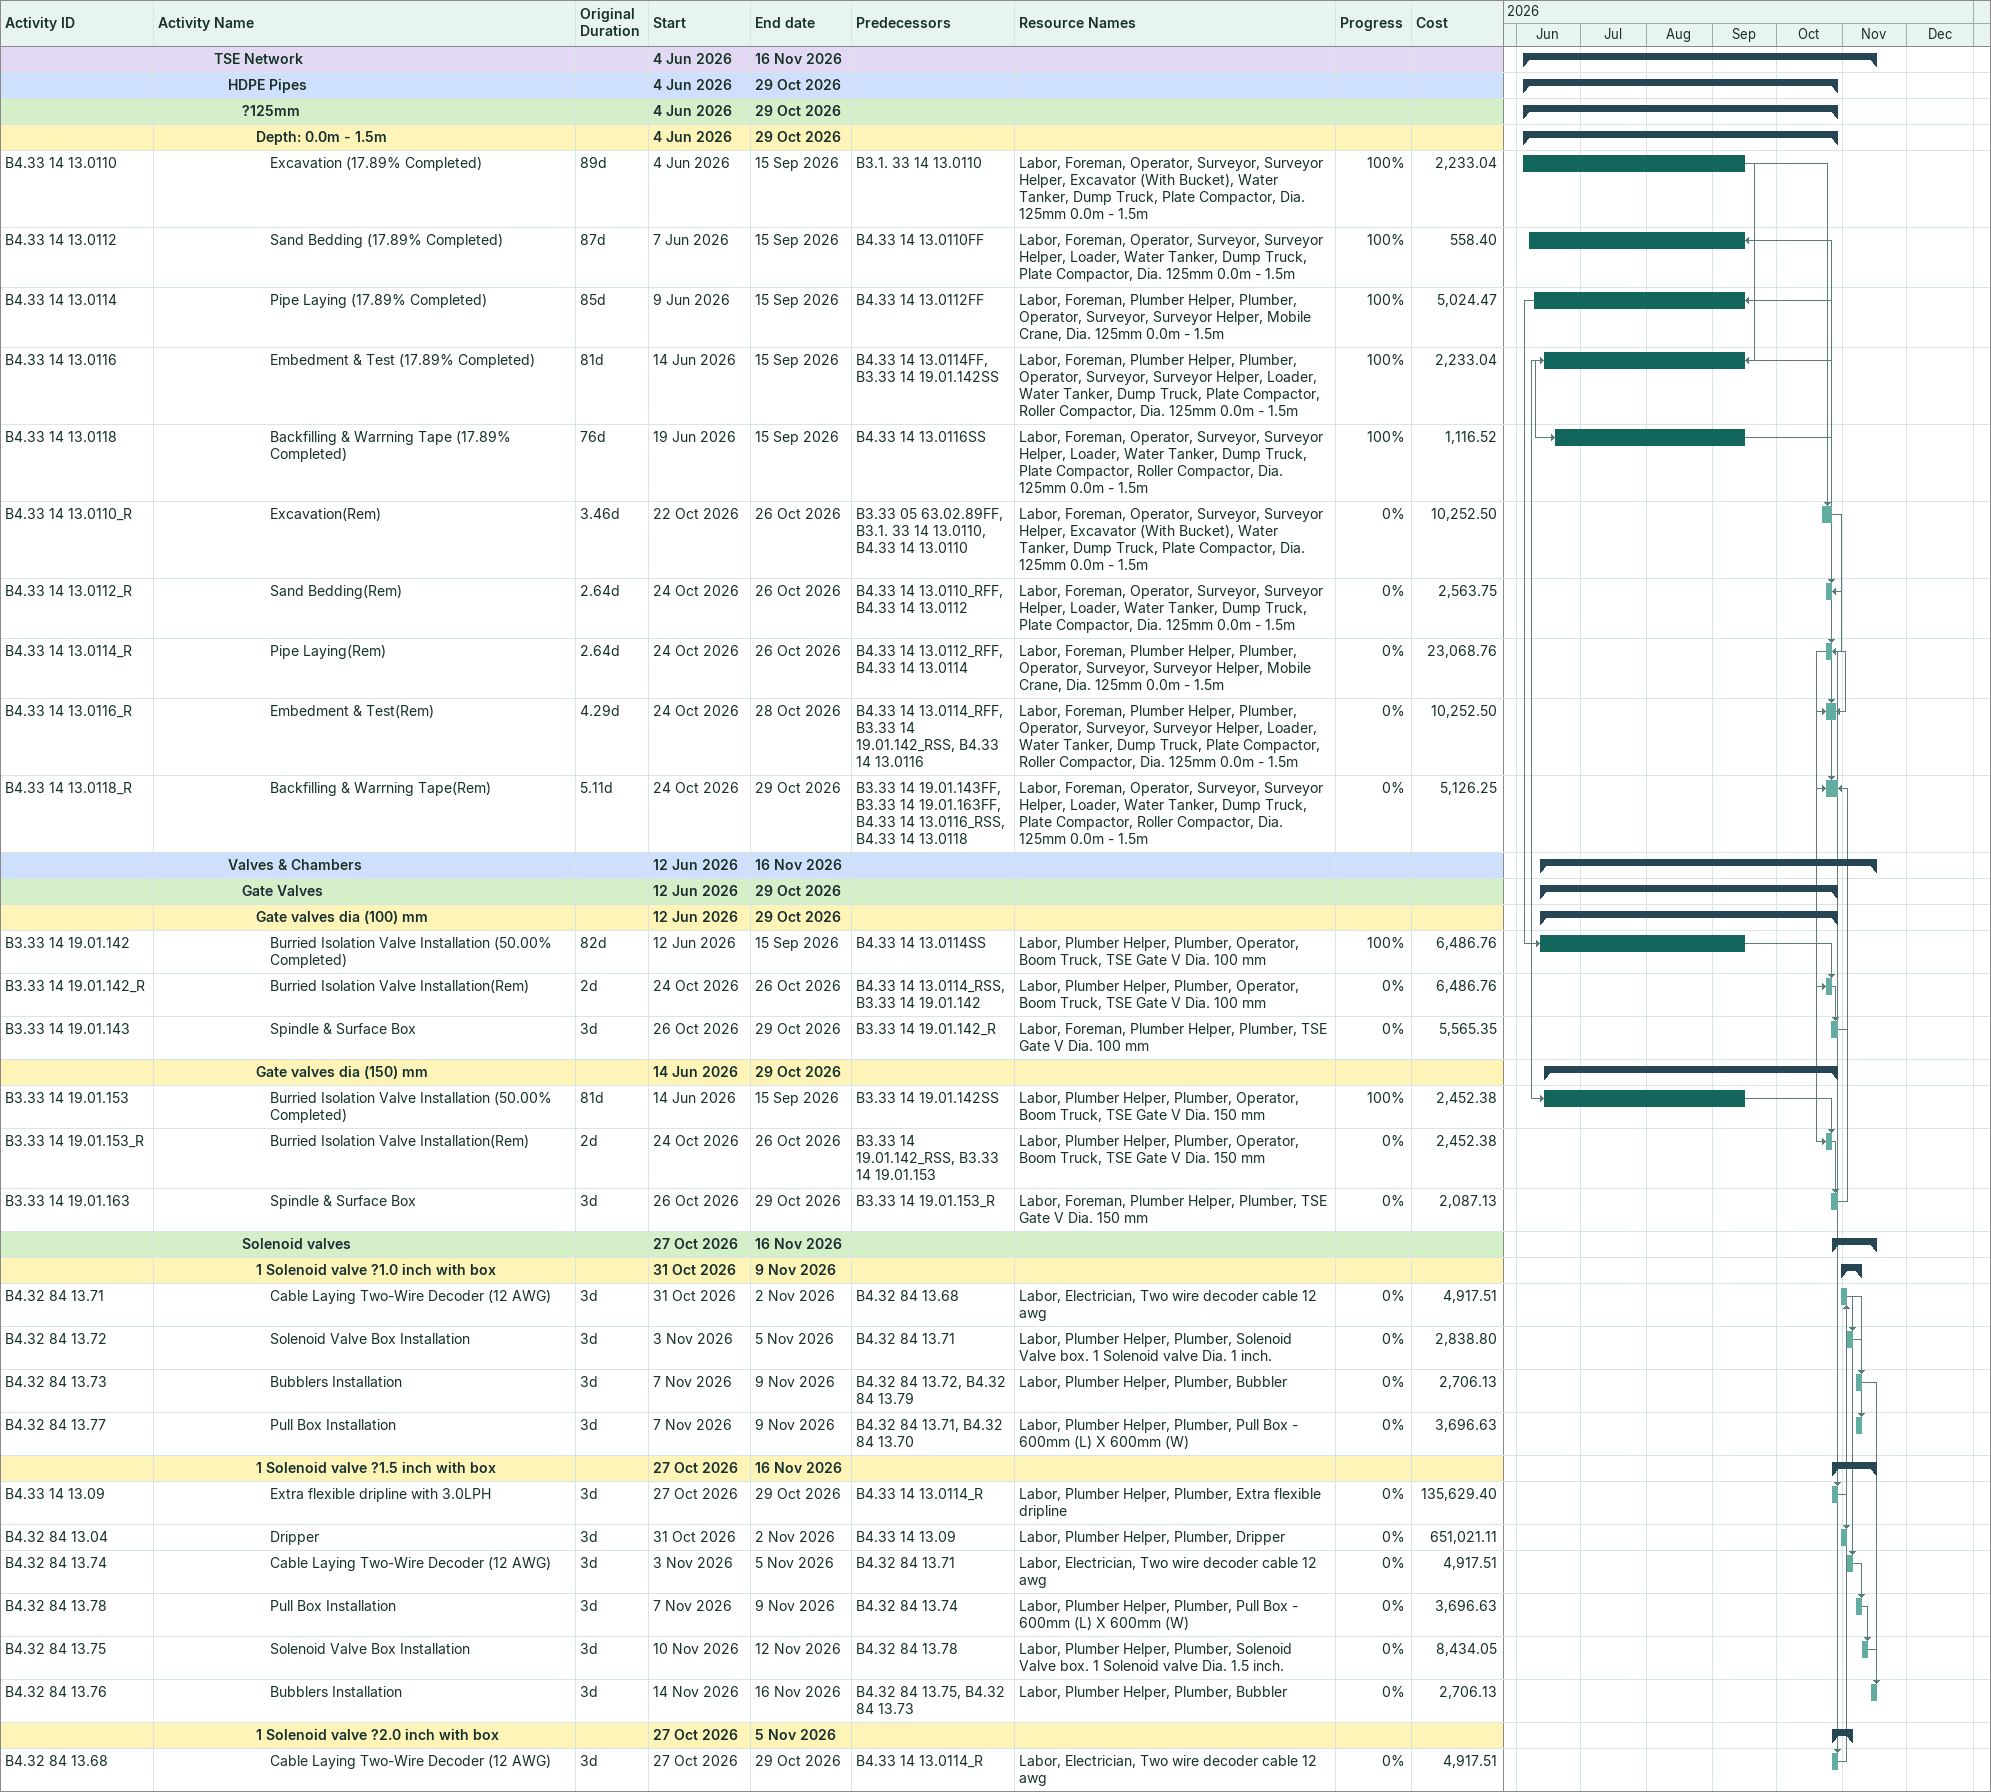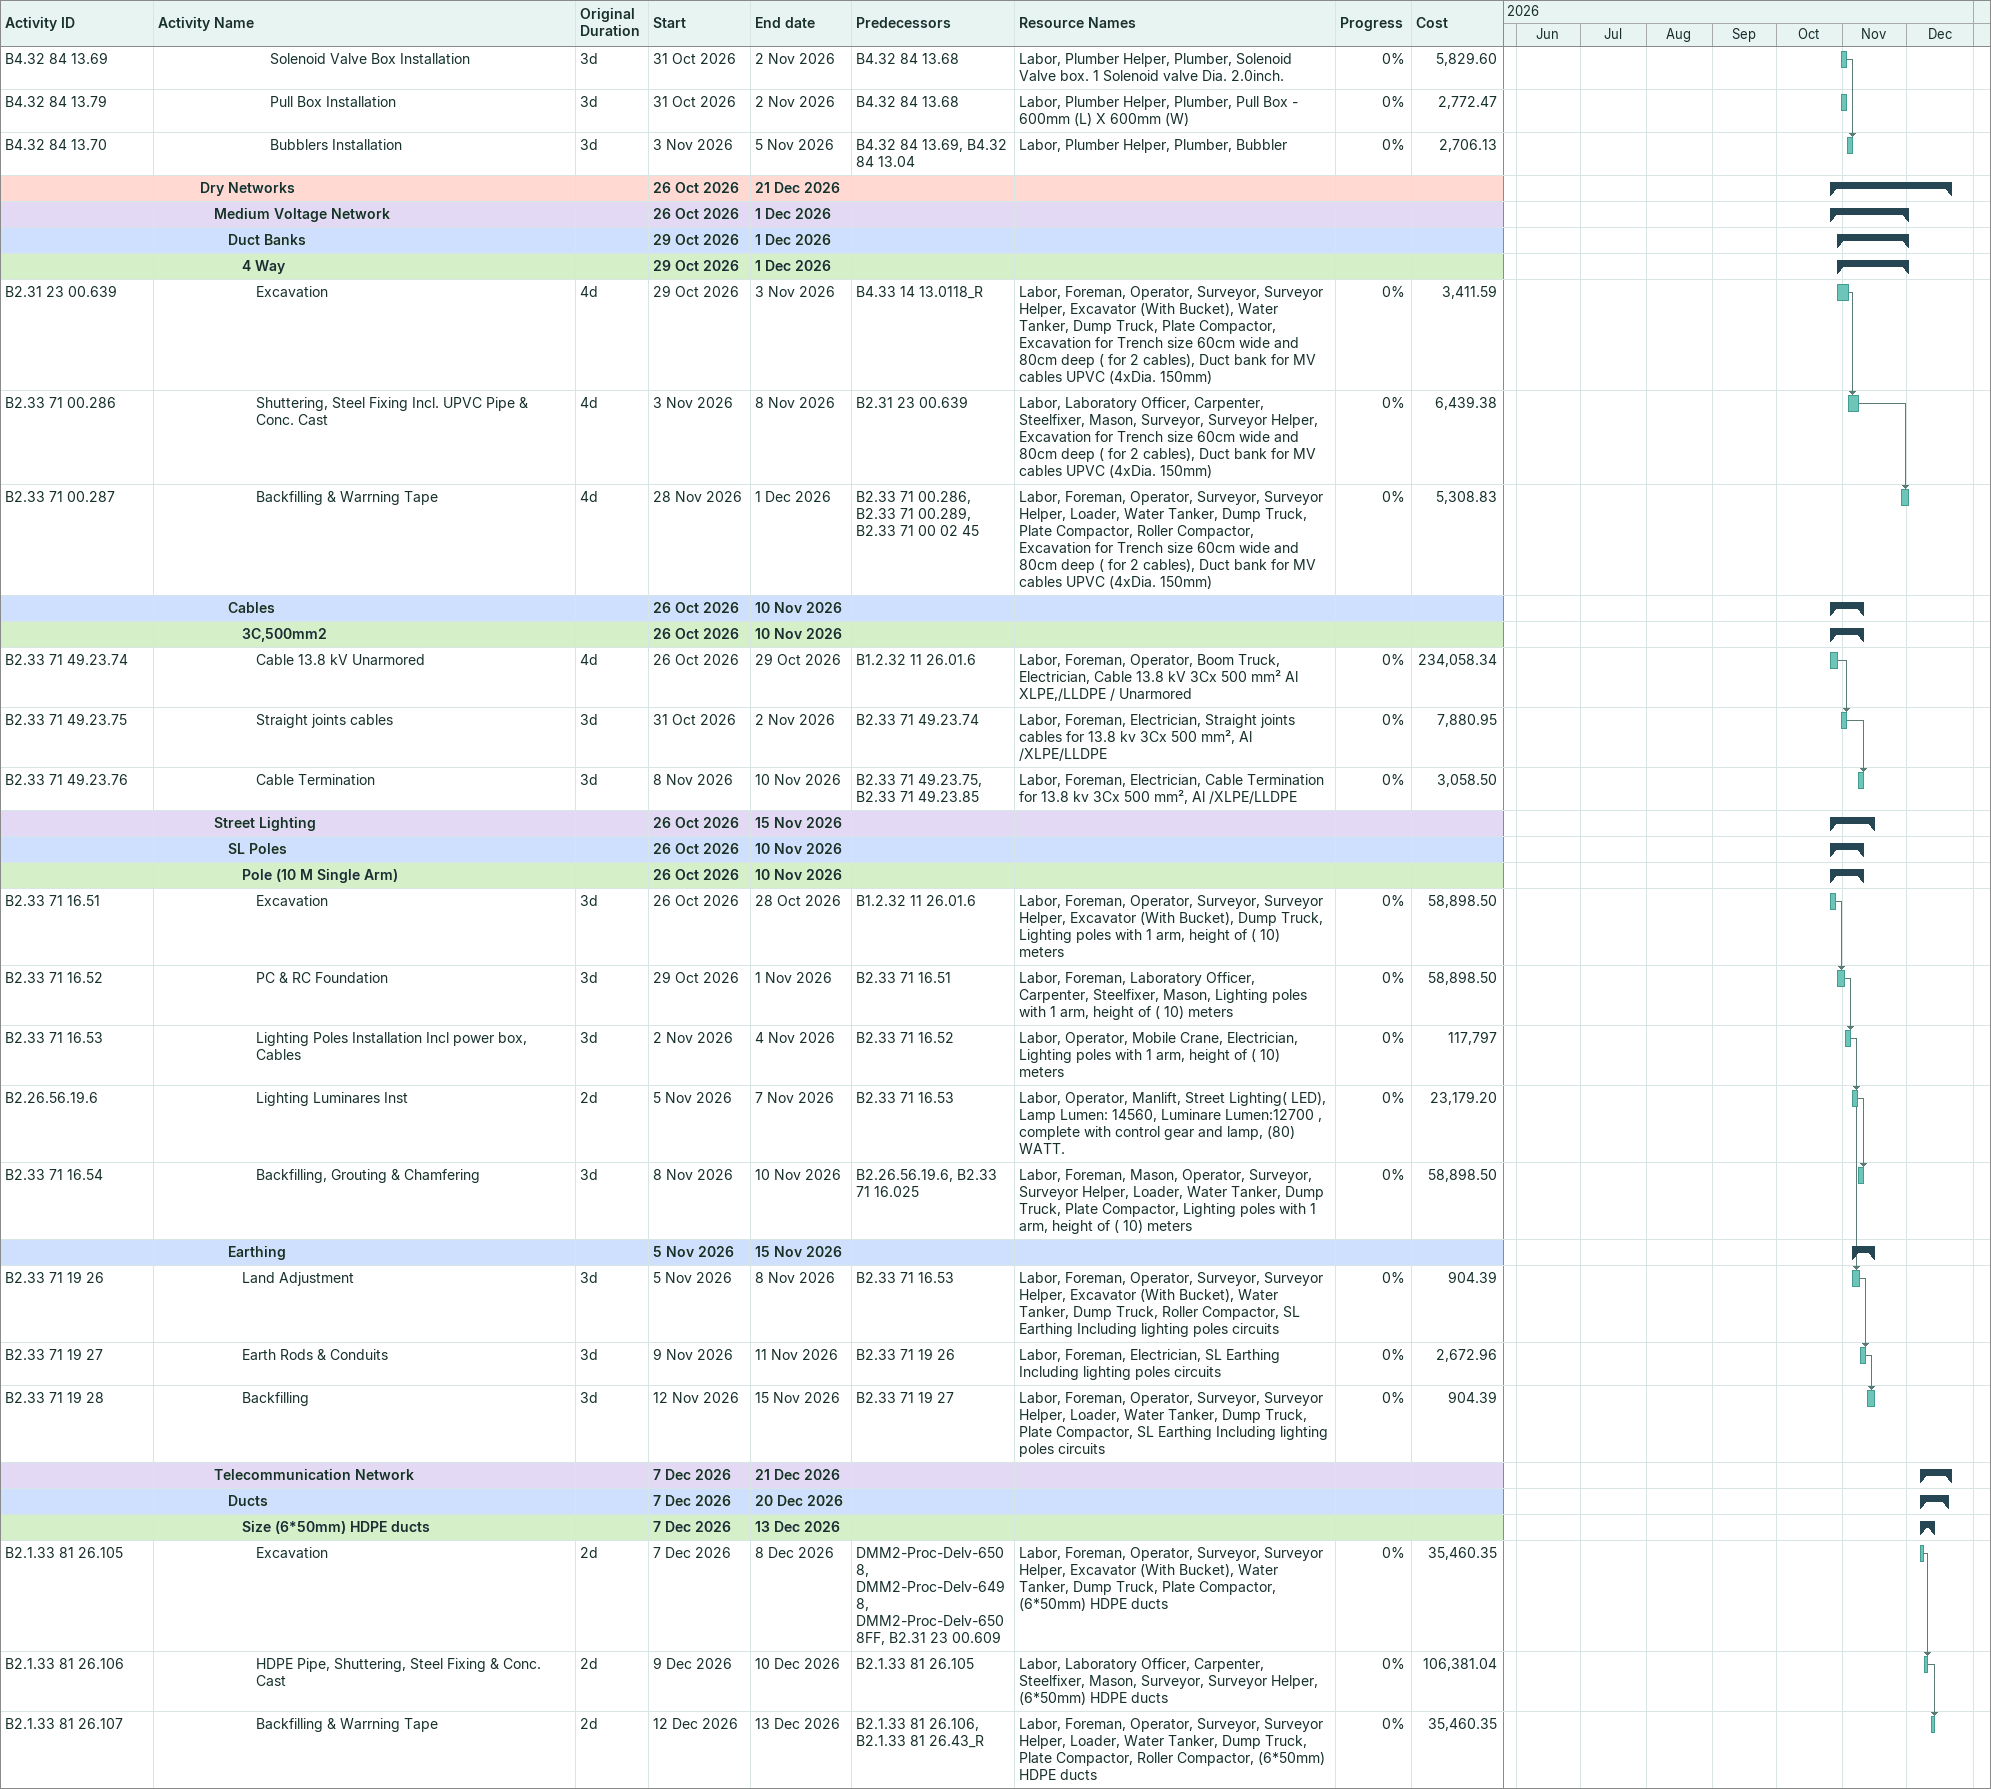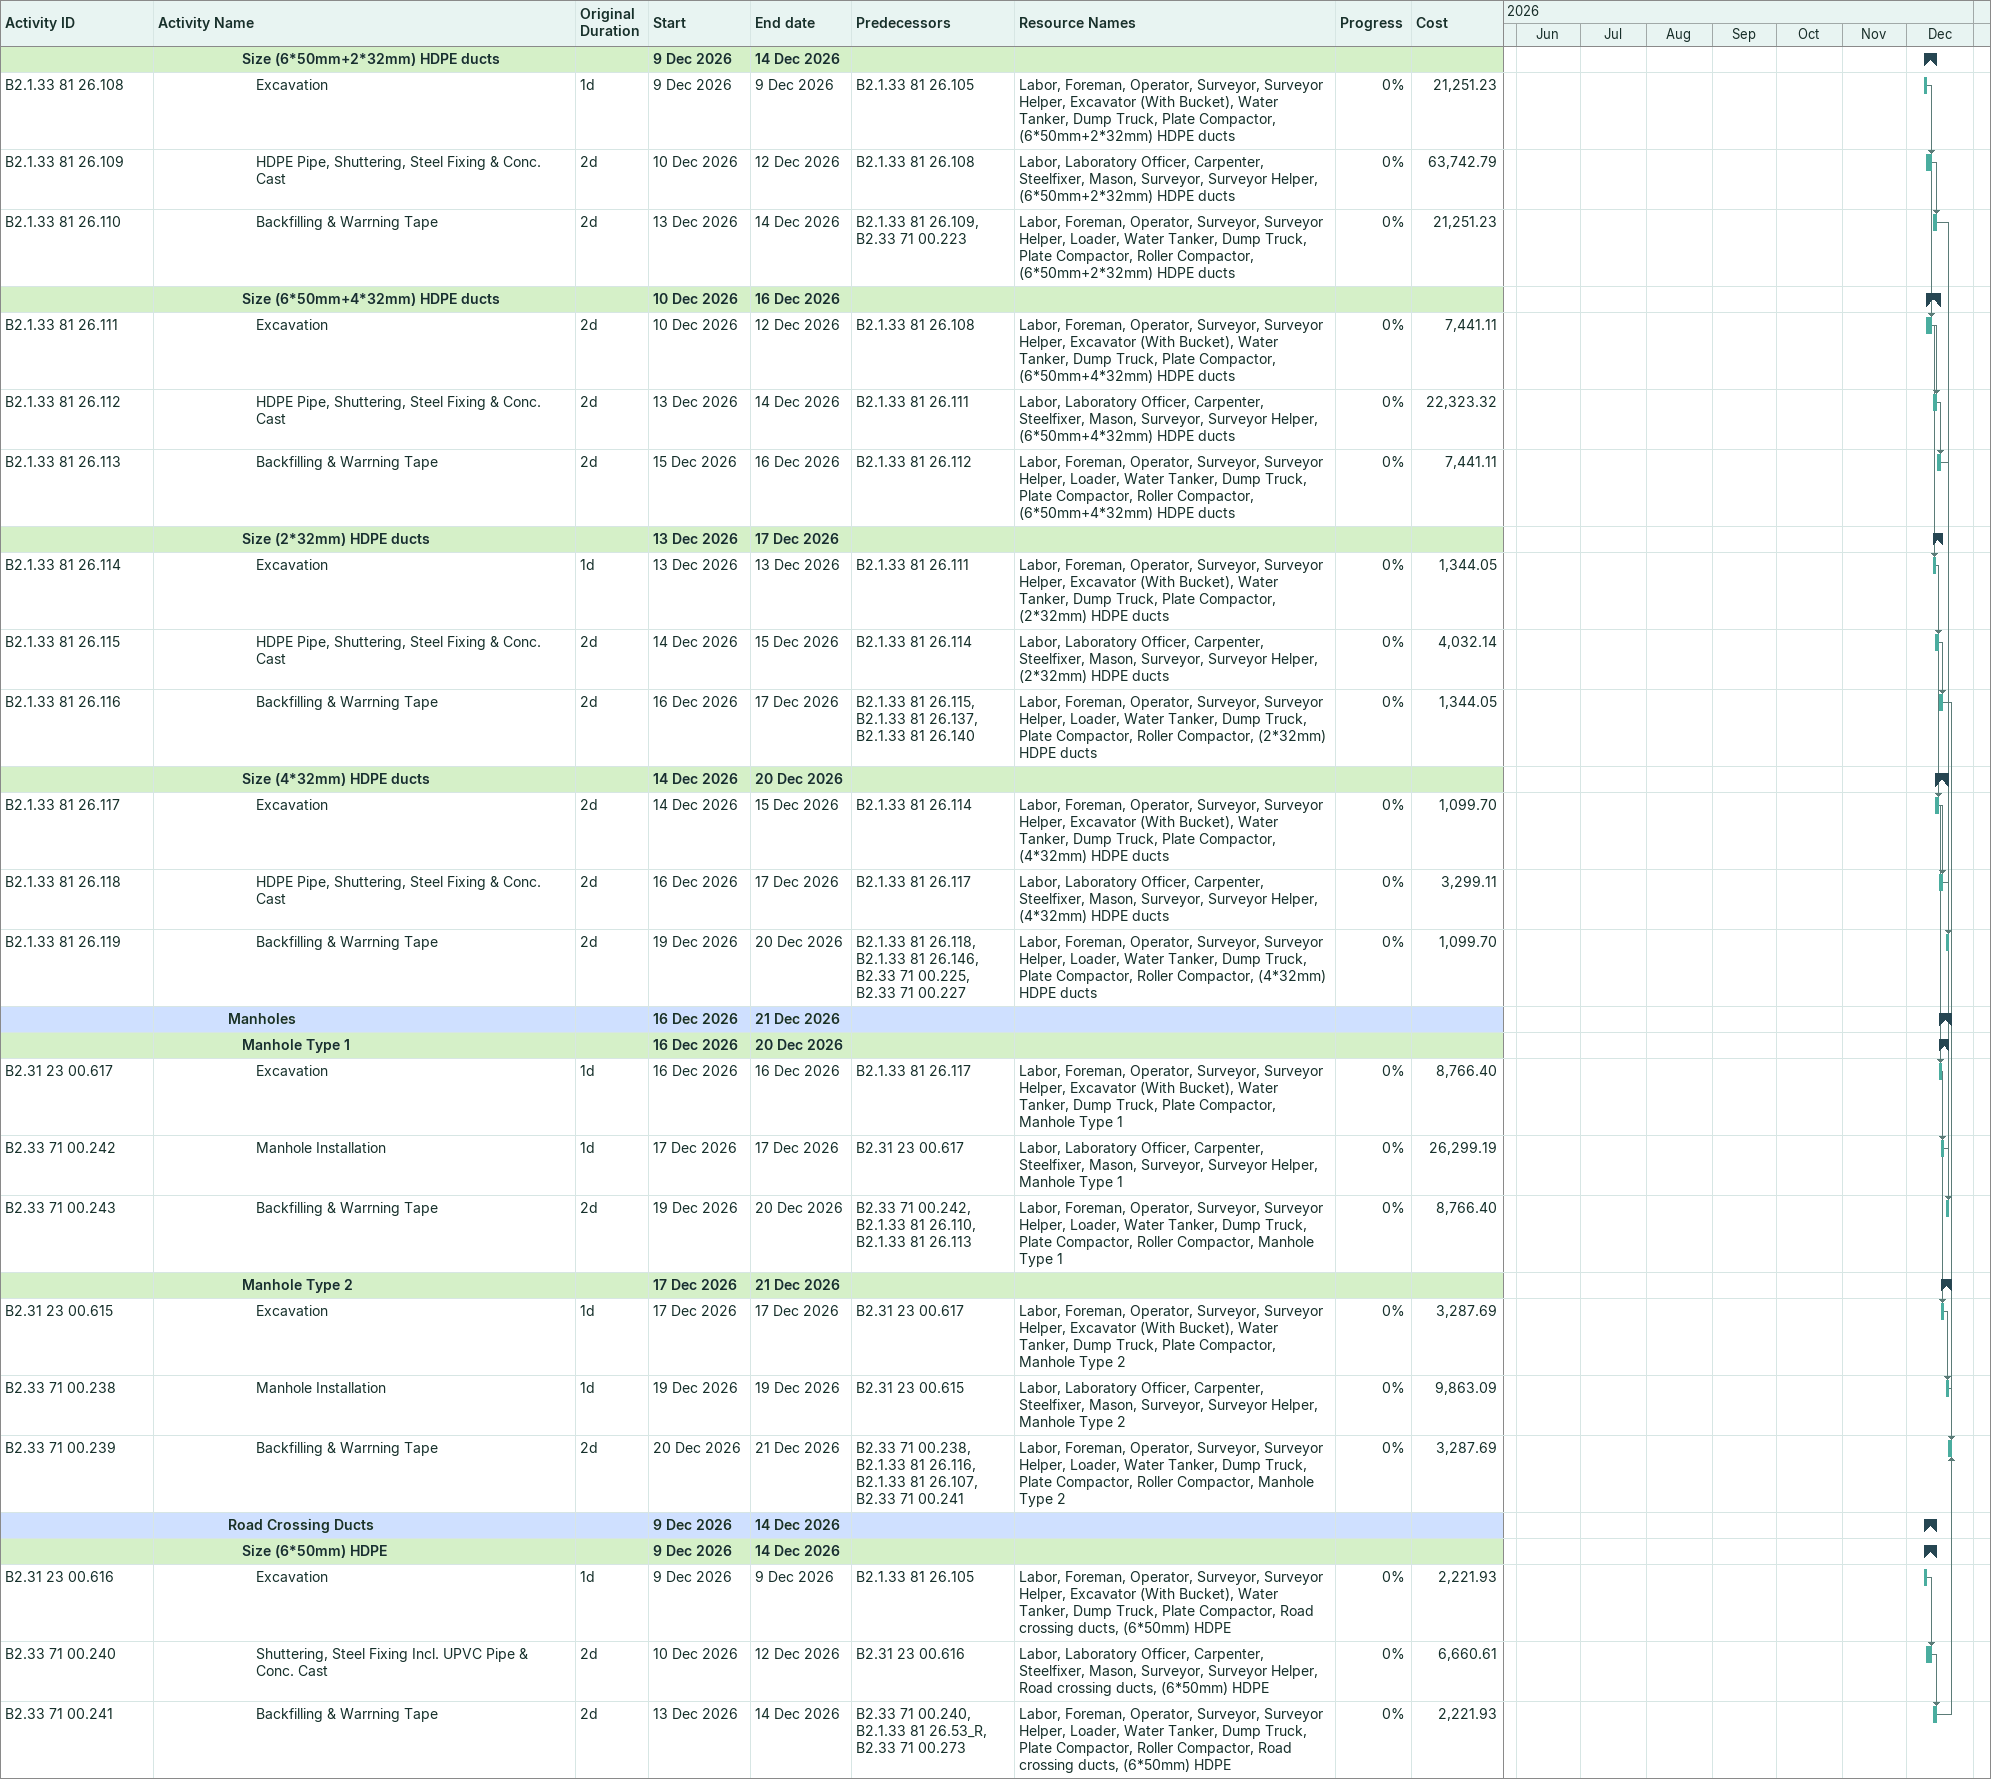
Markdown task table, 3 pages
| ID | Level | Task | Original duration | Start | Finish | Predecessors | Resources | % complete | Cost |
|---|---|---|---|---|---|---|---|---|---|
|  | 5 | **TSE Network** |  | 2026-06-04 | 2026-11-16 |  |  |  |  |
|  | 6 | **HDPE Pipes** |  | 2026-06-04 | 2026-10-29 |  |  |  |  |
|  | 7 | **?125mm** |  | 2026-06-04 | 2026-10-29 |  |  |  |  |
|  | 8 | **Depth: 0.0m - 1.5m** |  | 2026-06-04 | 2026-10-29 |  |  |  |  |
| B4.33 14 13.0110 | 9 | Excavation (17.89% Completed) | 89d | 2026-06-04 | 2026-09-15 | B3.1. 33 14 13.0110 | Labor, Foreman, Operator, Surveyor, Surveyor Helper, Excavator (With Bucket), Water Tanker, Dump Truck, Plate Compactor, Dia. 125mm 0.0m - 1.5m | 100 | 2233.04 |
| B4.33 14 13.0112 | 9 | Sand Bedding (17.89% Completed) | 87d | 2026-06-07 | 2026-09-15 | B4.33 14 13.0110FF | Labor, Foreman, Operator, Surveyor, Surveyor Helper, Loader, Water Tanker, Dump Truck, Plate Compactor, Dia. 125mm 0.0m - 1.5m | 100 | 558.40 |
| B4.33 14 13.0114 | 9 | Pipe Laying (17.89% Completed) | 85d | 2026-06-09 | 2026-09-15 | B4.33 14 13.0112FF | Labor, Foreman, Plumber Helper, Plumber, Operator, Surveyor, Surveyor Helper, Mobile Crane, Dia. 125mm 0.0m - 1.5m | 100 | 5024.47 |
| B4.33 14 13.0116 | 9 | Embedment & Test (17.89% Completed) | 81d | 2026-06-14 | 2026-09-15 | B4.33 14 13.0114FF, B3.33 14 19.01.142SS | Labor, Foreman, Plumber Helper, Plumber, Operator, Surveyor, Surveyor Helper, Loader, Water Tanker, Dump Truck, Plate Compactor, Roller Compactor, Dia. 125mm 0.0m - 1.5m | 100 | 2233.04 |
| B4.33 14 13.0118 | 9 | Backfilling & Warrning Tape (17.89% Completed) | 76d | 2026-06-19 | 2026-09-15 | B4.33 14 13.0116SS | Labor, Foreman, Operator, Surveyor, Surveyor Helper, Loader, Water Tanker, Dump Truck, Plate Compactor, Roller Compactor, Dia. 125mm 0.0m - 1.5m | 100 | 1116.52 |
| B4.33 14 13.0110_R | 9 | Excavation(Rem) | 3.46d | 2026-10-22 | 2026-10-26 | B3.33 05 63.02.89FF, B3.1. 33 14 13.0110, B4.33 14 13.0110 | Labor, Foreman, Operator, Surveyor, Surveyor Helper, Excavator (With Bucket), Water Tanker, Dump Truck, Plate Compactor, Dia. 125mm 0.0m - 1.5m | 0 | 10252.50 |
| B4.33 14 13.0112_R | 9 | Sand Bedding(Rem) | 2.64d | 2026-10-24 | 2026-10-26 | B4.33 14 13.0110_RFF, B4.33 14 13.0112 | Labor, Foreman, Operator, Surveyor, Surveyor Helper, Loader, Water Tanker, Dump Truck, Plate Compactor, Dia. 125mm 0.0m - 1.5m | 0 | 2563.75 |
| B4.33 14 13.0114_R | 9 | Pipe Laying(Rem) | 2.64d | 2026-10-24 | 2026-10-26 | B4.33 14 13.0112_RFF, B4.33 14 13.0114 | Labor, Foreman, Plumber Helper, Plumber, Operator, Surveyor, Surveyor Helper, Mobile Crane, Dia. 125mm 0.0m - 1.5m | 0 | 23068.76 |
| B4.33 14 13.0116_R | 9 | Embedment & Test(Rem) | 4.29d | 2026-10-24 | 2026-10-28 | B4.33 14 13.0114_RFF, B3.33 14 19.01.142_RSS, B4.33 14 13.0116 | Labor, Foreman, Plumber Helper, Plumber, Operator, Surveyor, Surveyor Helper, Loader, Water Tanker, Dump Truck, Plate Compactor, Roller Compactor, Dia. 125mm 0.0m - 1.5m | 0 | 10252.50 |
| B4.33 14 13.0118_R | 9 | Backfilling & Warrning Tape(Rem) | 5.11d | 2026-10-24 | 2026-10-29 | B3.33 14 19.01.143FF, B3.33 14 19.01.163FF, B4.33 14 13.0116_RSS, B4.33 14 13.0118 | Labor, Foreman, Operator, Surveyor, Surveyor Helper, Loader, Water Tanker, Dump Truck, Plate Compactor, Roller Compactor, Dia. 125mm 0.0m - 1.5m | 0 | 5126.25 |
|  | 6 | **Valves & Chambers** |  | 2026-06-12 | 2026-11-16 |  |  |  |  |
|  | 7 | **Gate Valves** |  | 2026-06-12 | 2026-10-29 |  |  |  |  |
|  | 8 | **Gate valves dia (100) mm** |  | 2026-06-12 | 2026-10-29 |  |  |  |  |
| B3.33 14 19.01.142 | 9 | Burried Isolation Valve Installation (50.00% Completed) | 82d | 2026-06-12 | 2026-09-15 | B4.33 14 13.0114SS | Labor, Plumber Helper, Plumber, Operator, Boom Truck, TSE Gate V Dia. 100 mm | 100 | 6486.76 |
| B3.33 14 19.01.142_R | 9 | Burried Isolation Valve Installation(Rem) | 2d | 2026-10-24 | 2026-10-26 | B4.33 14 13.0114_RSS, B3.33 14 19.01.142 | Labor, Plumber Helper, Plumber, Operator, Boom Truck, TSE Gate V Dia. 100 mm | 0 | 6486.76 |
| B3.33 14 19.01.143 | 9 | Spindle & Surface Box | 3d | 2026-10-26 | 2026-10-29 | B3.33 14 19.01.142_R | Labor, Foreman, Plumber Helper, Plumber, TSE Gate V Dia. 100 mm | 0 | 5565.35 |
|  | 8 | **Gate valves dia (150) mm** |  | 2026-06-14 | 2026-10-29 |  |  |  |  |
| B3.33 14 19.01.153 | 9 | Burried Isolation Valve Installation (50.00% Completed) | 81d | 2026-06-14 | 2026-09-15 | B3.33 14 19.01.142SS | Labor, Plumber Helper, Plumber, Operator, Boom Truck, TSE Gate V Dia. 150 mm | 100 | 2452.38 |
| B3.33 14 19.01.153_R | 9 | Burried Isolation Valve Installation(Rem) | 2d | 2026-10-24 | 2026-10-26 | B3.33 14 19.01.142_RSS, B3.33 14 19.01.153 | Labor, Plumber Helper, Plumber, Operator, Boom Truck, TSE Gate V Dia. 150 mm | 0 | 2452.38 |
| B3.33 14 19.01.163 | 9 | Spindle & Surface Box | 3d | 2026-10-26 | 2026-10-29 | B3.33 14 19.01.153_R | Labor, Foreman, Plumber Helper, Plumber, TSE Gate V Dia. 150 mm | 0 | 2087.13 |
|  | 7 | **Solenoid valves** |  | 2026-10-27 | 2026-11-16 |  |  |  |  |
|  | 8 | **1 Solenoid valve ?1.0 inch with box** |  | 2026-10-31 | 2026-11-09 |  |  |  |  |
| B4.32 84 13.71 | 9 | Cable Laying Two-Wire Decoder (12 AWG) | 3d | 2026-10-31 | 2026-11-02 | B4.32 84 13.68 | Labor, Electrician, Two wire decoder cable 12 awg | 0 | 4917.51 |
| B4.32 84 13.72 | 9 | Solenoid Valve Box Installation | 3d | 2026-11-03 | 2026-11-05 | B4.32 84 13.71 | Labor, Plumber Helper, Plumber, Solenoid Valve box. 1 Solenoid valve Dia. 1 inch. | 0 | 2838.80 |
| B4.32 84 13.73 | 9 | Bubblers Installation | 3d | 2026-11-07 | 2026-11-09 | B4.32 84 13.72, B4.32 84 13.79 | Labor, Plumber Helper, Plumber, Bubbler | 0 | 2706.13 |
| B4.32 84 13.77 | 9 | Pull Box Installation | 3d | 2026-11-07 | 2026-11-09 | B4.32 84 13.71, B4.32 84 13.70 | Labor, Plumber Helper, Plumber, Pull Box - 600mm (L) X 600mm (W) | 0 | 3696.63 |
|  | 8 | **1 Solenoid valve ?1.5 inch with box** |  | 2026-10-27 | 2026-11-16 |  |  |  |  |
| B4.33 14 13.09 | 9 | Extra flexible dripline with 3.0LPH | 3d | 2026-10-27 | 2026-10-29 | B4.33 14 13.0114_R | Labor, Plumber Helper, Plumber, Extra flexible dripline | 0 | 135629.40 |
| B4.32 84 13.04 | 9 | Dripper | 3d | 2026-10-31 | 2026-11-02 | B4.33 14 13.09 | Labor, Plumber Helper, Plumber, Dripper | 0 | 651021.11 |
| B4.32 84 13.74 | 9 | Cable Laying Two-Wire Decoder (12 AWG) | 3d | 2026-11-03 | 2026-11-05 | B4.32 84 13.71 | Labor, Electrician, Two wire decoder cable 12 awg | 0 | 4917.51 |
| B4.32 84 13.78 | 9 | Pull Box Installation | 3d | 2026-11-07 | 2026-11-09 | B4.32 84 13.74 | Labor, Plumber Helper, Plumber, Pull Box - 600mm (L) X 600mm (W) | 0 | 3696.63 |
| B4.32 84 13.75 | 9 | Solenoid Valve Box Installation | 3d | 2026-11-10 | 2026-11-12 | B4.32 84 13.78 | Labor, Plumber Helper, Plumber, Solenoid Valve box. 1 Solenoid valve Dia. 1.5 inch. | 0 | 8434.05 |
| B4.32 84 13.76 | 9 | Bubblers Installation | 3d | 2026-11-14 | 2026-11-16 | B4.32 84 13.75, B4.32 84 13.73 | Labor, Plumber Helper, Plumber, Bubbler | 0 | 2706.13 |
|  | 8 | **1 Solenoid valve ?2.0 inch with box** |  | 2026-10-27 | 2026-11-05 |  |  |  |  |
| B4.32 84 13.68 | 9 | Cable Laying Two-Wire Decoder (12 AWG) | 3d | 2026-10-27 | 2026-10-29 | B4.33 14 13.0114_R | Labor, Electrician, Two wire decoder cable 12 awg | 0 | 4917.51 |
| B4.32 84 13.69 | 9 | Solenoid Valve Box Installation | 3d | 2026-10-31 | 2026-11-02 | B4.32 84 13.68 | Labor, Plumber Helper, Plumber, Solenoid Valve box. 1 Solenoid valve Dia. 2.0inch. | 0 | 5829.60 |
| B4.32 84 13.79 | 9 | Pull Box Installation | 3d | 2026-10-31 | 2026-11-02 | B4.32 84 13.68 | Labor, Plumber Helper, Plumber, Pull Box - 600mm (L) X 600mm (W) | 0 | 2772.47 |
| B4.32 84 13.70 | 9 | Bubblers Installation | 3d | 2026-11-03 | 2026-11-05 | B4.32 84 13.69, B4.32 84 13.04 | Labor, Plumber Helper, Plumber, Bubbler | 0 | 2706.13 |
|  | 4 | **Dry Networks** |  | 2026-10-26 | 2026-12-21 |  |  |  |  |
|  | 5 | **Medium Voltage Network** |  | 2026-10-26 | 2026-12-01 |  |  |  |  |
|  | 6 | **Duct Banks** |  | 2026-10-29 | 2026-12-01 |  |  |  |  |
|  | 7 | **4 Way** |  | 2026-10-29 | 2026-12-01 |  |  |  |  |
| B2.31 23 00.639 | 8 | Excavation | 4d | 2026-10-29 | 2026-11-03 | B4.33 14 13.0118_R | Labor, Foreman, Operator, Surveyor, Surveyor Helper, Excavator (With Bucket), Water Tanker, Dump Truck, Plate Compactor, Excavation for Trench size 60cm wide and 80cm deep ( for 2 cables), Duct bank for MV cables UPVC (4xDia. 150mm) | 0 | 3411.59 |
| B2.33 71 00.286 | 8 | Shuttering, Steel Fixing Incl. UPVC Pipe & Conc. Cast | 4d | 2026-11-03 | 2026-11-08 | B2.31 23 00.639 | Labor, Laboratory Officer, Carpenter, Steelfixer, Mason, Surveyor, Surveyor Helper, Excavation for Trench size 60cm wide and 80cm deep ( for 2 cables), Duct bank for MV cables UPVC (4xDia. 150mm) | 0 | 6439.38 |
| B2.33 71 00.287 | 8 | Backfilling & Warrning Tape | 4d | 2026-11-28 | 2026-12-01 | B2.33 71 00.286, B2.33 71 00.289, B2.33 71 00 02 45 | Labor, Foreman, Operator, Surveyor, Surveyor Helper, Loader, Water Tanker, Dump Truck, Plate Compactor, Roller Compactor, Excavation for Trench size 60cm wide and 80cm deep ( for 2 cables), Duct bank for MV cables UPVC (4xDia. 150mm) | 0 | 5308.83 |
|  | 6 | **Cables** |  | 2026-10-26 | 2026-11-10 |  |  |  |  |
|  | 7 | **3C,500mm2** |  | 2026-10-26 | 2026-11-10 |  |  |  |  |
| B2.33 71 49.23.74 | 8 | Cable 13.8 kV Unarmored | 4d | 2026-10-26 | 2026-10-29 | B1.2.32 11 26.01.6 | Labor, Foreman, Operator, Boom Truck, Electrician, Cable 13.8 kV 3Cx 500 mm² Al XLPE,/LLDPE / Unarmored | 0 | 234058.34 |
| B2.33 71 49.23.75 | 8 | Straight joints cables | 3d | 2026-10-31 | 2026-11-02 | B2.33 71 49.23.74 | Labor, Foreman, Electrician, Straight joints cables for 13.8 kv 3Cx 500 mm², Al /XLPE/LLDPE | 0 | 7880.95 |
| B2.33 71 49.23.76 | 8 | Cable Termination | 3d | 2026-11-08 | 2026-11-10 | B2.33 71 49.23.75, B2.33 71 49.23.85 | Labor, Foreman, Electrician, Cable Termination for 13.8 kv 3Cx 500 mm², Al /XLPE/LLDPE | 0 | 3058.50 |
|  | 5 | **Street Lighting** |  | 2026-10-26 | 2026-11-15 |  |  |  |  |
|  | 6 | **SL Poles** |  | 2026-10-26 | 2026-11-10 |  |  |  |  |
|  | 7 | **Pole (10 M Single Arm)** |  | 2026-10-26 | 2026-11-10 |  |  |  |  |
| B2.33 71 16.51 | 8 | Excavation | 3d | 2026-10-26 | 2026-10-28 | B1.2.32 11 26.01.6 | Labor, Foreman, Operator, Surveyor, Surveyor Helper, Excavator (With Bucket), Dump Truck, Lighting poles with 1 arm, height of ( 10) meters | 0 | 58898.50 |
| B2.33 71 16.52 | 8 | PC & RC Foundation | 3d | 2026-10-29 | 2026-11-01 | B2.33 71 16.51 | Labor, Foreman, Laboratory Officer, Carpenter, Steelfixer, Mason, Lighting poles with 1 arm, height of ( 10) meters | 0 | 58898.50 |
| B2.33 71 16.53 | 8 | Lighting Poles Installation Incl power box, Cables | 3d | 2026-11-02 | 2026-11-04 | B2.33 71 16.52 | Labor, Operator, Mobile Crane, Electrician, Lighting poles with 1 arm, height of ( 10) meters | 0 | 117797 |
| B2.26.56.19.6 | 8 | Lighting Luminares Inst | 2d | 2026-11-05 | 2026-11-07 | B2.33 71 16.53 | Labor, Operator, Manlift, Street Lighting( LED), Lamp Lumen: 14560, Luminare Lumen:12700 , complete with control gear and lamp, (80) WATT. | 0 | 23179.20 |
| B2.33 71 16.54 | 8 | Backfilling, Grouting & Chamfering | 3d | 2026-11-08 | 2026-11-10 | B2.26.56.19.6, B2.33 71 16.025 | Labor, Foreman, Mason, Operator, Surveyor, Surveyor Helper, Loader, Water Tanker, Dump Truck, Plate Compactor, Lighting poles with 1 arm, height of ( 10) meters | 0 | 58898.50 |
|  | 6 | **Earthing** |  | 2026-11-05 | 2026-11-15 |  |  |  |  |
| B2.33 71 19 26 | 7 | Land Adjustment | 3d | 2026-11-05 | 2026-11-08 | B2.33 71 16.53 | Labor, Foreman, Operator, Surveyor, Surveyor Helper, Excavator (With Bucket), Water Tanker, Dump Truck, Roller Compactor, SL Earthing Including lighting poles circuits | 0 | 904.39 |
| B2.33 71 19 27 | 7 | Earth Rods & Conduits | 3d | 2026-11-09 | 2026-11-11 | B2.33 71 19 26 | Labor, Foreman, Electrician, SL Earthing Including lighting poles circuits | 0 | 2672.96 |
| B2.33 71 19 28 | 7 | Backfilling | 3d | 2026-11-12 | 2026-11-15 | B2.33 71 19 27 | Labor, Foreman, Operator, Surveyor, Surveyor Helper, Loader, Water Tanker, Dump Truck, Plate Compactor, SL Earthing Including lighting poles circuits | 0 | 904.39 |
|  | 5 | **Telecommunication Network** |  | 2026-12-07 | 2026-12-21 |  |  |  |  |
|  | 6 | **Ducts** |  | 2026-12-07 | 2026-12-20 |  |  |  |  |
|  | 7 | **Size (6*50mm) HDPE ducts** |  | 2026-12-07 | 2026-12-13 |  |  |  |  |
| B2.1.33 81 26.105 | 8 | Excavation | 2d | 2026-12-07 | 2026-12-08 | DMM2-Proc-Delv-6508, DMM2-Proc-Delv-6498, DMM2-Proc-Delv-6508FF, B2.31 23 00.609 | Labor, Foreman, Operator, Surveyor, Surveyor Helper, Excavator (With Bucket), Water Tanker, Dump Truck, Plate Compactor, (6*50mm) HDPE ducts | 0 | 35460.35 |
| B2.1.33 81 26.106 | 8 | HDPE Pipe, Shuttering, Steel Fixing & Conc. Cast | 2d | 2026-12-09 | 2026-12-10 | B2.1.33 81 26.105 | Labor, Laboratory Officer, Carpenter, Steelfixer, Mason, Surveyor, Surveyor Helper, (6*50mm) HDPE ducts | 0 | 106381.04 |
| B2.1.33 81 26.107 | 8 | Backfilling & Warrning Tape | 2d | 2026-12-12 | 2026-12-13 | B2.1.33 81 26.106, B2.1.33 81 26.43_R | Labor, Foreman, Operator, Surveyor, Surveyor Helper, Loader, Water Tanker, Dump Truck, Plate Compactor, Roller Compactor, (6*50mm) HDPE ducts | 0 | 35460.35 |
|  | 7 | **Size (6*50mm+2*32mm) HDPE ducts** |  | 2026-12-09 | 2026-12-14 |  |  |  |  |
| B2.1.33 81 26.108 | 8 | Excavation | 1d | 2026-12-09 | 2026-12-09 | B2.1.33 81 26.105 | Labor, Foreman, Operator, Surveyor, Surveyor Helper, Excavator (With Bucket), Water Tanker, Dump Truck, Plate Compactor, (6*50mm+2*32mm) HDPE ducts | 0 | 21251.23 |
| B2.1.33 81 26.109 | 8 | HDPE Pipe, Shuttering, Steel Fixing & Conc. Cast | 2d | 2026-12-10 | 2026-12-12 | B2.1.33 81 26.108 | Labor, Laboratory Officer, Carpenter, Steelfixer, Mason, Surveyor, Surveyor Helper, (6*50mm+2*32mm) HDPE ducts | 0 | 63742.79 |
| B2.1.33 81 26.110 | 8 | Backfilling & Warrning Tape | 2d | 2026-12-13 | 2026-12-14 | B2.1.33 81 26.109, B2.33 71 00.223 | Labor, Foreman, Operator, Surveyor, Surveyor Helper, Loader, Water Tanker, Dump Truck, Plate Compactor, Roller Compactor, (6*50mm+2*32mm) HDPE ducts | 0 | 21251.23 |
|  | 7 | **Size (6*50mm+4*32mm) HDPE ducts** |  | 2026-12-10 | 2026-12-16 |  |  |  |  |
| B2.1.33 81 26.111 | 8 | Excavation | 2d | 2026-12-10 | 2026-12-12 | B2.1.33 81 26.108 | Labor, Foreman, Operator, Surveyor, Surveyor Helper, Excavator (With Bucket), Water Tanker, Dump Truck, Plate Compactor, (6*50mm+4*32mm) HDPE ducts | 0 | 7441.11 |
| B2.1.33 81 26.112 | 8 | HDPE Pipe, Shuttering, Steel Fixing & Conc. Cast | 2d | 2026-12-13 | 2026-12-14 | B2.1.33 81 26.111 | Labor, Laboratory Officer, Carpenter, Steelfixer, Mason, Surveyor, Surveyor Helper, (6*50mm+4*32mm) HDPE ducts | 0 | 22323.32 |
| B2.1.33 81 26.113 | 8 | Backfilling & Warrning Tape | 2d | 2026-12-15 | 2026-12-16 | B2.1.33 81 26.112 | Labor, Foreman, Operator, Surveyor, Surveyor Helper, Loader, Water Tanker, Dump Truck, Plate Compactor, Roller Compactor, (6*50mm+4*32mm) HDPE ducts | 0 | 7441.11 |
|  | 7 | **Size (2*32mm) HDPE ducts** |  | 2026-12-13 | 2026-12-17 |  |  |  |  |
| B2.1.33 81 26.114 | 8 | Excavation | 1d | 2026-12-13 | 2026-12-13 | B2.1.33 81 26.111 | Labor, Foreman, Operator, Surveyor, Surveyor Helper, Excavator (With Bucket), Water Tanker, Dump Truck, Plate Compactor, (2*32mm) HDPE ducts | 0 | 1344.05 |
| B2.1.33 81 26.115 | 8 | HDPE Pipe, Shuttering, Steel Fixing & Conc. Cast | 2d | 2026-12-14 | 2026-12-15 | B2.1.33 81 26.114 | Labor, Laboratory Officer, Carpenter, Steelfixer, Mason, Surveyor, Surveyor Helper, (2*32mm) HDPE ducts | 0 | 4032.14 |
| B2.1.33 81 26.116 | 8 | Backfilling & Warrning Tape | 2d | 2026-12-16 | 2026-12-17 | B2.1.33 81 26.115, B2.1.33 81 26.137, B2.1.33 81 26.140 | Labor, Foreman, Operator, Surveyor, Surveyor Helper, Loader, Water Tanker, Dump Truck, Plate Compactor, Roller Compactor, (2*32mm) HDPE ducts | 0 | 1344.05 |
|  | 7 | **Size (4*32mm) HDPE ducts** |  | 2026-12-14 | 2026-12-20 |  |  |  |  |
| B2.1.33 81 26.117 | 8 | Excavation | 2d | 2026-12-14 | 2026-12-15 | B2.1.33 81 26.114 | Labor, Foreman, Operator, Surveyor, Surveyor Helper, Excavator (With Bucket), Water Tanker, Dump Truck, Plate Compactor, (4*32mm) HDPE ducts | 0 | 1099.70 |
| B2.1.33 81 26.118 | 8 | HDPE Pipe, Shuttering, Steel Fixing & Conc. Cast | 2d | 2026-12-16 | 2026-12-17 | B2.1.33 81 26.117 | Labor, Laboratory Officer, Carpenter, Steelfixer, Mason, Surveyor, Surveyor Helper, (4*32mm) HDPE ducts | 0 | 3299.11 |
| B2.1.33 81 26.119 | 8 | Backfilling & Warrning Tape | 2d | 2026-12-19 | 2026-12-20 | B2.1.33 81 26.118, B2.1.33 81 26.146, B2.33 71 00.225, B2.33 71 00.227 | Labor, Foreman, Operator, Surveyor, Surveyor Helper, Loader, Water Tanker, Dump Truck, Plate Compactor, Roller Compactor, (4*32mm) HDPE ducts | 0 | 1099.70 |
|  | 6 | **Manholes** |  | 2026-12-16 | 2026-12-21 |  |  |  |  |
|  | 7 | **Manhole Type 1** |  | 2026-12-16 | 2026-12-20 |  |  |  |  |
| B2.31 23 00.617 | 8 | Excavation | 1d | 2026-12-16 | 2026-12-16 | B2.1.33 81 26.117 | Labor, Foreman, Operator, Surveyor, Surveyor Helper, Excavator (With Bucket), Water Tanker, Dump Truck, Plate Compactor, Manhole Type 1 | 0 | 8766.40 |
| B2.33 71 00.242 | 8 | Manhole Installation | 1d | 2026-12-17 | 2026-12-17 | B2.31 23 00.617 | Labor, Laboratory Officer, Carpenter, Steelfixer, Mason, Surveyor, Surveyor Helper, Manhole Type 1 | 0 | 26299.19 |
| B2.33 71 00.243 | 8 | Backfilling & Warrning Tape | 2d | 2026-12-19 | 2026-12-20 | B2.33 71 00.242, B2.1.33 81 26.110, B2.1.33 81 26.113 | Labor, Foreman, Operator, Surveyor, Surveyor Helper, Loader, Water Tanker, Dump Truck, Plate Compactor, Roller Compactor, Manhole Type 1 | 0 | 8766.40 |
|  | 7 | **Manhole Type 2** |  | 2026-12-17 | 2026-12-21 |  |  |  |  |
| B2.31 23 00.615 | 8 | Excavation | 1d | 2026-12-17 | 2026-12-17 | B2.31 23 00.617 | Labor, Foreman, Operator, Surveyor, Surveyor Helper, Excavator (With Bucket), Water Tanker, Dump Truck, Plate Compactor, Manhole Type 2 | 0 | 3287.69 |
| B2.33 71 00.238 | 8 | Manhole Installation | 1d | 2026-12-19 | 2026-12-19 | B2.31 23 00.615 | Labor, Laboratory Officer, Carpenter, Steelfixer, Mason, Surveyor, Surveyor Helper, Manhole Type 2 | 0 | 9863.09 |
| B2.33 71 00.239 | 8 | Backfilling & Warrning Tape | 2d | 2026-12-20 | 2026-12-21 | B2.33 71 00.238, B2.1.33 81 26.116, B2.1.33 81 26.107, B2.33 71 00.241 | Labor, Foreman, Operator, Surveyor, Surveyor Helper, Loader, Water Tanker, Dump Truck, Plate Compactor, Roller Compactor, Manhole Type 2 | 0 | 3287.69 |
|  | 6 | **Road Crossing Ducts** |  | 2026-12-09 | 2026-12-14 |  |  |  |  |
|  | 7 | **Size (6*50mm) HDPE** |  | 2026-12-09 | 2026-12-14 |  |  |  |  |
| B2.31 23 00.616 | 8 | Excavation | 1d | 2026-12-09 | 2026-12-09 | B2.1.33 81 26.105 | Labor, Foreman, Operator, Surveyor, Surveyor Helper, Excavator (With Bucket), Water Tanker, Dump Truck, Plate Compactor, Road crossing ducts, (6*50mm) HDPE | 0 | 2221.93 |
| B2.33 71 00.240 | 8 | Shuttering, Steel Fixing Incl. UPVC Pipe & Conc. Cast | 2d | 2026-12-10 | 2026-12-12 | B2.31 23 00.616 | Labor, Laboratory Officer, Carpenter, Steelfixer, Mason, Surveyor, Surveyor Helper, Road crossing ducts, (6*50mm) HDPE | 0 | 6660.61 |
| B2.33 71 00.241 | 8 | Backfilling & Warrning Tape | 2d | 2026-12-13 | 2026-12-14 | B2.33 71 00.240, B2.1.33 81 26.53_R, B2.33 71 00.273 | Labor, Foreman, Operator, Surveyor, Surveyor Helper, Loader, Water Tanker, Dump Truck, Plate Compactor, Roller Compactor, Road crossing ducts, (6*50mm) HDPE | 0 | 2221.93 |
